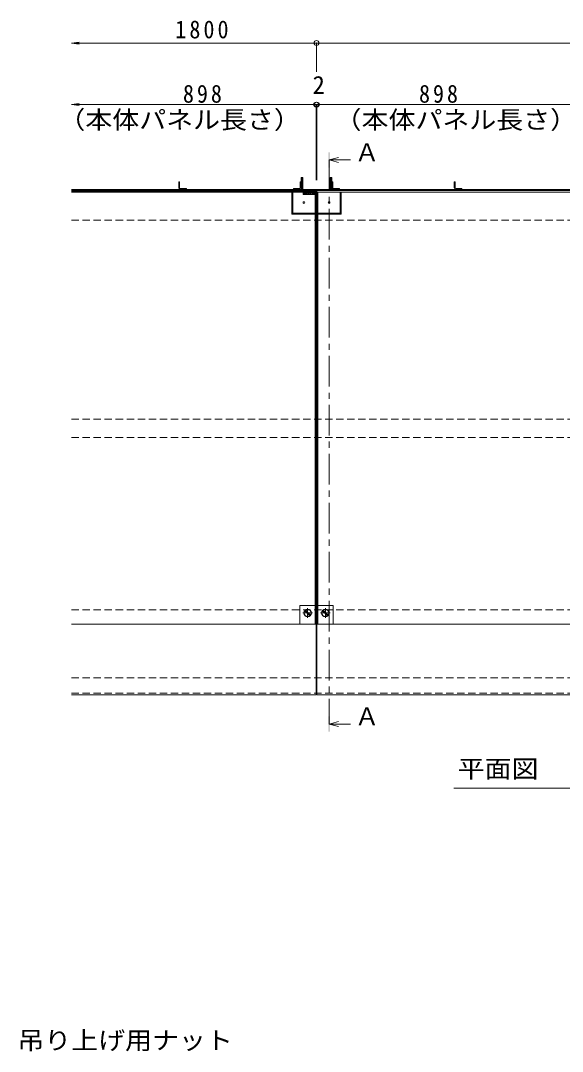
# Model space of a CAD drawing. Units: millimetres on the paper, enlarged 30 times, with parts at other scales. Extents: x -6208 to 7808, y -5850 to 5884.
# Drawn here: x -4945 to -2290, y 113 to 5164 of the extents above; entities that cross this region are included whole.
import ezdxf
from ezdxf.enums import TextEntityAlignment as Align

# ---------------------------------------------------------------- set-up
doc = ezdxf.new("R2010")
doc.units = ezdxf.units.MM
doc.header["$LTSCALE"] = 30
doc.header["$PDMODE"] = 32
doc.header["$PDSIZE"] = 24
doc.linetypes.add('CHAIN1', pattern=[8, 5, -1, 1, -1])
doc.linetypes.add('DASHED1', pattern=[1.8, 1.2, -0.6])
for name, color, linetype, lineweight in [('1-7', 7, 'Continuous', 9), ('2-1', 2, 'DASHED1', 9), ('2-2', 3, 'Continuous', 9), ('2-3', 4, 'Continuous', 9), ('2-4', 7, 'Continuous', 9), ('2-5', 6, 'Continuous', 5)]:
    doc.layers.add(name, color=color, linetype=linetype, lineweight=lineweight)
doc.styles.add('ＭＳ ゴシック', font='')
doc.styles.get('ＭＳ ゴシック').set_extended_font_data('MS Gothic')

msp = doc.modelspace()

# ---------------------------------------------------------------- linework, layer by layer
at = {"layer": '2-1', "linetype": 'Continuous'}
for p, q in [((404.68, 4335.89), (-4695.32, 4335.89)), ((404.68, 4331.39), (-4695.32, 4331.39)), ((-3495.32, 2277.13), (-3495.32, 1868.38))]:
    msp.add_line(p, q, dxfattribs=at)
at = {"layer": '2-1'}
for p, q in [((-4695.32, 4185.89), (404.68, 4185.89)), ((-4695.32, 3210.89), (404.68, 3210.89)), ((-4695.32, 3120.89), (404.68, 3120.89)), ((-4695.32, 2277.13), (404.68, 2277.13)), ((-4695.32, 1943.38), (404.68, 1943.38)), ((-4695.32, 1868.38), (404.68, 1868.38))]:
    msp.add_line(p, q, dxfattribs=at)
at = {"layer": '2-2'}
for p, q in [((-4695.32, 4328.39), (-3496.82, 4328.39)), ((-4695.32, 4323.89), (-3496.82, 4323.89)), ((-3501.32, 4323.89), (-3501.32, 2205.89)), ((-3496.82, 4328.39), (-3496.82, 2189.39)), ((-3493.82, 4328.39), (-3493.82, 2189.39)), ((-3493.82, 4323.89), (-2146.82, 4323.89)), ((-3489.32, 4323.89), (-3489.32, 2205.89)), ((-3576.32, 2298.89), (-3576.32, 2205.89)), ((-3501.32, 2298.89), (-3576.32, 2298.89)), ((-3501.32, 2205.89), (-3501.32, 2298.89)), ((-3489.32, 2298.89), (-3489.32, 2205.89)), ((-3414.32, 2298.89), (-3489.32, 2298.89)), ((-3414.32, 2205.89), (-3414.32, 2298.89))]:
    msp.add_line(p, q, dxfattribs=at)
at = {"layer": '2-2', "color": 7}
for p, q in [((-3549.32, 2275.07), (-3525.14, 2250.89)), ((-3462.32, 2275.07), (-3438.14, 2250.89)), ((-3552.5, 2271.89), (-3528.32, 2247.7)), ((-3465.5, 2271.89), (-3441.32, 2247.7))]:
    msp.add_line(p, q, dxfattribs=at)
at = {"layer": '2-2', "color": 7, "linetype": 'CHAIN1'}
for p, q in [((-3538.82, 2285.39), (-3538.82, 2237.39)), ((-3451.82, 2285.39), (-3451.82, 2237.39)), ((-3514.82, 2261.39), (-3562.82, 2261.39)), ((-3427.82, 2261.39), (-3475.82, 2261.39))]:
    msp.add_line(p, q, dxfattribs=at)
at = {"layer": '2-2'}
for centre in [(-3538.82, 2261.39), (-3451.82, 2261.39)]:
    msp.add_circle(centre, 18.75, dxfattribs=at)
at = {"layer": '2-2', "color": 7}
for centre, radius in [((-3538.82, 2261.39), 18), ((-3538.82, 2261.39), 17.25), ((-3451.82, 2261.39), 18), ((-3451.82, 2261.39), 17.25)]:
    msp.add_circle(centre, radius, dxfattribs=at)
at = {"layer": '2-3', "color": 2}
msp.add_line((-3495.32, 4185.89), (-3495.32, 4335.89), dxfattribs=at)
at = {"layer": '2-3'}
for p, q in [((-4695.32, 2205.89), (-3496.82, 2205.89)), ((-3496.82, 1860.88), (-3496.82, 2205.89)), ((-3493.82, 2205.89), (-2146.82, 2205.89)), ((-3493.82, 1860.88), (-3493.82, 2205.89)), ((-4695.32, 1860.88), (-3496.82, 1860.88)), ((-3493.82, 1860.88), (-2146.82, 1860.88))]:
    msp.add_line(p, q, dxfattribs=at)
at = {"layer": '2-4'}
for p, q in [((-4695.32, 5053.89), (-4658.14, 5058.78)), ((-4695.32, 5053.89), (-4658.14, 5048.99)), ((-3495.32, 5053.89), (-4695.32, 5053.89)), ((-3495.32, 5053.89), (-3495.32, 4913.37)), ((-795.32, 5053.89), (-3495.32, 5053.89)), ((-4695.32, 4752.29), (-4658.14, 4757.18)), ((-4695.32, 4752.29), (-4658.14, 4747.39)), ((-3496.82, 4752.29), (-4695.32, 4752.29)), ((-3496.82, 4752.29), (-3496.82, 4382.55)), ((-3493.82, 4752.29), (-3496.82, 4752.29)), ((-2146.82, 4752.29), (-3493.82, 4752.29)), ((-3493.82, 4752.29), (-3493.82, 4382.55))]:
    msp.add_line(p, q, dxfattribs=at)
for p in [(-3495.32, 5053.89), (-3496.82, 4752.29), (-3493.82, 4752.29)]:
    msp.add_point(p, dxfattribs=at)
at = {"layer": '2-5', "color": 4, "lineweight": 9}
for p, q in [((-3433.07, 4480.84), (-3388.07, 4492.84)), ((-3433.07, 4480.84), (-3388.07, 4468.84)), ((-3433.07, 4480.84), (-3328.07, 4480.84)), ((-3433.07, 1717.25), (-3388.07, 1729.25)), ((-3433.07, 1717.25), (-3388.07, 1705.25)), ((-3433.07, 1717.25), (-3328.07, 1717.25))]:
    msp.add_line(p, q, dxfattribs=at)
at = {"layer": '2-5', "color": 4, "linetype": 'CHAIN1', "lineweight": 9}
msp.add_line((-3433.07, 4480.84), (-3433.07, 1717.25), dxfattribs=at)
at = {"layer": '2-5', "color": 1}
for p, q in [((-3562.82, 4395.89), (-3570.32, 4395.89)), ((-3570.32, 4335.89), (-3570.32, 4395.89)), ((-3562.82, 4335.89), (-3562.82, 4395.89)), ((-3420.32, 4395.89), (-3427.82, 4395.89)), ((-3427.82, 4335.89), (-3427.82, 4395.89)), ((-3420.32, 4335.89), (-3420.32, 4395.89))]:
    msp.add_line(p, q, dxfattribs=at)
at = {"layer": '2-5', "color": 1, "linetype": 'CHAIN1'}
for p, q in [((-3566.57, 4335.89), (-3566.57, 4395.89)), ((-3424.07, 4335.89), (-3424.07, 4395.89))]:
    msp.add_line(p, q, dxfattribs=at)
at = {"layer": '2-5', "color": 7, "lineweight": 9}
for p, q in [((-4170.32, 4373.39), (-4165.82, 4373.39)), ((-4170.32, 4344.89), (-4170.32, 4373.39)), ((-4165.82, 4344.89), (-4165.82, 4373.39)), ((-3570.32, 4373.39), (-3574.82, 4373.39)), ((-3574.82, 4344.89), (-3574.82, 4373.39)), ((-3570.32, 4344.89), (-3570.32, 4373.39)), ((-3420.32, 4373.39), (-3415.82, 4373.39)), ((-3420.32, 4344.89), (-3420.32, 4373.39)), ((-3415.82, 4344.89), (-3415.82, 4373.39)), ((-2820.32, 4373.39), (-2815.82, 4373.39)), ((-2820.32, 4344.89), (-2820.32, 4373.39)), ((-2815.82, 4344.89), (-2815.82, 4373.39)), ((-4161.32, 4340.39), (-4132.82, 4340.39)), ((-4161.32, 4335.89), (-4132.82, 4335.89)), ((-4132.82, 4335.89), (-4132.82, 4340.39)), ((-3607.82, 4335.89), (-3607.82, 4340.39)), ((-3579.32, 4340.39), (-3607.82, 4340.39)), ((-3579.32, 4335.89), (-3607.82, 4335.89)), ((-3411.32, 4340.39), (-3382.82, 4340.39)), ((-3411.32, 4335.89), (-3382.82, 4335.89)), ((-3382.82, 4335.89), (-3382.82, 4340.39)), ((-2811.32, 4340.39), (-2782.82, 4340.39)), ((-2811.32, 4335.89), (-2782.82, 4335.89)), ((-2782.82, 4335.89), (-2782.82, 4340.39)), ((-2822.71, 1402.68), (-1467.93, 1402.68))]:
    msp.add_line(p, q, dxfattribs=at)
at = {"layer": '2-5', "color": 3, "lineweight": 9}
for p, q in [((-3616.82, 4323.89), (-3616.82, 4215.89)), ((-3612.32, 4323.89), (-3612.32, 4220.39)), ((-3378.32, 4323.89), (-3378.32, 4220.39)), ((-3373.82, 4323.89), (-3373.82, 4215.89)), ((-3501.32, 4220.39), (-3616.82, 4220.39)), ((-3501.32, 4215.89), (-3616.82, 4215.89)), ((-3489.32, 4220.39), (-3373.82, 4220.39)), ((-3489.32, 4215.89), (-3373.82, 4215.89))]:
    msp.add_line(p, q, dxfattribs=at)
at = {"layer": '2-5'}
for p, q in [((-3561.14, 4318.27), (-3561.14, 4312.7)), ((-3560.18, 4319.39), (-3553.76, 4319.39)), ((-3560.03, 4311.59), (-3553.76, 4311.59)), ((-3557.58, 4316.58), (-3557.58, 4314.4)), ((-3556.21, 4316.58), (-3556.21, 4314.4)), ((-3552.65, 4318.27), (-3552.65, 4312.7)), ((-3548.01, 4314.1), (-3551.57, 4314.1)), ((-3551.57, 4312.7), (-3551.57, 4314.1)), ((-3550.65, 4319.39), (-3544.17, 4319.39)), ((-3546.91, 4314.78), (-3550.65, 4314.78)), ((-3550.45, 4311.59), (-3543.96, 4311.59)), ((-3547.68, 4313.76), (-3547.68, 4313.57)), ((-3547.66, 4316.54), (-3547.66, 4317.47)), ((-3547.33, 4316.2), (-3543.96, 4316.2)), ((-3546.6, 4317.24), (-3546.6, 4317.47)), ((-3546.58, 4314.44), (-3546.58, 4313.57)), ((-3543.39, 4316.9), (-3546.26, 4316.9)), ((-3543.05, 4317.24), (-3543.05, 4318.27)), ((-3541.98, 4316.01), (-3541.98, 4314.97)), ((-3541.98, 4313.36), (-3541.98, 4311.92)), ((-3541.95, 4319.05), (-3541.95, 4317.59)), ((-3541.65, 4316.35), (-3539.26, 4316.35)), ((-3541.65, 4314.63), (-3539.27, 4314.63)), ((-3541.65, 4313.7), (-3539.27, 4313.7)), ((-3535.23, 4311.59), (-3541.65, 4311.59)), ((-3535.23, 4319.39), (-3541.62, 4319.39)), ((-3541.62, 4317.26), (-3539.26, 4317.26)), ((-3534.89, 4319.05), (-3534.89, 4311.92)), ((-3533.81, 4311.92), (-3533.81, 4319.05)), ((-3533.48, 4319.39), (-3529.49, 4319.39)), ((-3531.31, 4311.59), (-3533.48, 4311.59)), ((-3530.97, 4311.92), (-3530.97, 4314.94)), ((-3529.61, 4311.82), (-3530.63, 4315)), ((-3525.67, 4311.59), (-3529.29, 4311.59)), ((-3529.17, 4319.15), (-3528.56, 4317.06)), ((-3528.14, 4319.05), (-3528.14, 4317.12)), ((-3527.8, 4319.39), (-3525.67, 4319.39)), ((-3525.34, 4311.92), (-3525.34, 4319.05)), ((-3523.91, 4319.05), (-3523.91, 4312.7)), ((-3520.7, 4319.39), (-3523.57, 4319.39)), ((-3522.79, 4311.59), (-3516.86, 4311.59)), ((-3520.37, 4319.05), (-3520.37, 4318.16)), ((-3520.37, 4315.41), (-3520.37, 4314.25)), ((-3520.26, 4315.52), (-3519.39, 4315.52)), ((-3519.28, 4319.05), (-3519.28, 4318.16)), ((-3519.28, 4315.41), (-3519.28, 4314.25)), ((-3518.95, 4319.39), (-3516.08, 4319.39)), ((-3515.75, 4319.05), (-3515.75, 4312.7)), ((-3514.34, 4319.05), (-3514.34, 4317.08)), ((-3514.33, 4311.92), (-3514.33, 4313.59)), ((-3511.12, 4319.39), (-3514, 4319.39)), ((-3514, 4311.59), (-3511.13, 4311.59)), ((-3510.8, 4311.92), (-3510.8, 4313.89)), ((-3510.79, 4319.05), (-3510.79, 4316.75)), ((-3509.73, 4319.05), (-3509.73, 4316.75)), ((-3509.73, 4311.92), (-3509.73, 4313.89)), ((-3506.15, 4319.39), (-3509.4, 4319.39)), ((-3509.4, 4311.59), (-3506.15, 4311.59)), ((-3505.82, 4319.05), (-3505.82, 4311.92)), ((-3502.07, 4221.14), (-3502.07, 4323.14)), ((-3488.57, 4221.14), (-3488.57, 4323.14)), ((-3502.07, 4221.14), (-3611.57, 4221.14)), ((-3488.57, 4221.14), (-3379.07, 4221.14))]:
    msp.add_line(p, q, dxfattribs=at)
for points in [[(-3502.07, 4323.14), (-3611.57, 4323.14), (-3611.57, 4221.14)], [(-3488.57, 4323.14), (-3379.07, 4323.14), (-3379.07, 4221.14)]]:
    msp.add_lwpolyline(points, dxfattribs=at)
for centre in [(-3556.82, 4272.14), (-3433.82, 4272.14)]:
    msp.add_circle(centre, 4.5, dxfattribs=at)
at = {"layer": '2-5', "color": 7, "lineweight": 9}
for centre, radius, start, end in [((-4161.32, 4344.89), 9, 180, 270), ((-4161.32, 4344.89), 4.5, 180, 270), ((-3579.32, 4344.89), 9, 270, 0), ((-3579.32, 4344.89), 4.5, 270, 0), ((-3411.32, 4344.89), 9, 180, 270), ((-3411.32, 4344.89), 4.5, 180, 270), ((-2811.32, 4344.89), 9, 180, 270), ((-2811.32, 4344.89), 4.5, 180, 270)]:
    msp.add_arc(centre, radius, start, end, dxfattribs=at)
at = {"layer": '2-5'}
for centre, radius, start, end in [((-3560.03, 4318.27), 1.11, 90, 180), ((-3560.03, 4312.7), 1.11, 180, 270), ((-3556.89, 4316.58), 0.683, 0, 180), ((-3556.89, 4314.4), 0.683, 180, 0), ((-3553.76, 4318.27), 1.11, 0, 90), ((-3553.76, 4312.7), 1.11, 270, 0), ((-3546.52, 4317.08), 5.05, 157.09198, 202.90802), ((-3550.45, 4312.7), 1.11, 180, 270), ((-3550.65, 4318.83), 0.557, 90, 157.09198), ((-3550.65, 4315.34), 0.557, 202.90802, 270), ((-3548.01, 4313.76), 0.334, 0, 90), ((-3547.13, 4313.57), 0.55, 180, 0), ((-3547.13, 4317.47), 0.531, 0, 180), ((-3547.33, 4316.54), 0.334, 180, 270), ((-3546.91, 4314.44), 0.334, 0, 90), ((-3546.26, 4317.24), 0.334, 180, 270), ((-3544.17, 4318.27), 1.11, 0, 90), ((-3543.96, 4315.64), 0.557, 22.89888, 90), ((-3543.96, 4312.15), 0.557, 270, 337.10112), ((-3548.1, 4313.9), 5.05, 337.10112, 22.89888), ((-3543.39, 4317.24), 0.334, 270, 0), ((-3541.65, 4316.01), 0.334, 90, 180), ((-3541.65, 4314.97), 0.334, 180, 270), ((-3541.65, 4313.36), 0.334, 90, 180), ((-3541.65, 4311.92), 0.334, 180, 270), ((-3541.62, 4319.05), 0.334, 90, 180), ((-3541.62, 4317.59), 0.334, 180, 270), ((-3539.27, 4314.17), 0.467, 270, 90), ((-3539.26, 4316.8), 0.456, 270, 90), ((-3535.23, 4319.05), 0.334, 0, 90), ((-3535.23, 4311.92), 0.334, 270, 0), ((-3533.48, 4319.05), 0.334, 90, 180), ((-3533.48, 4311.92), 0.334, 180, 270), ((-3531.31, 4311.92), 0.334, 270, 0), ((-3530.8, 4314.94), 0.176, 17.75635, 180), ((-3529.29, 4311.92), 0.334, 197.75635, 270), ((-3529.49, 4319.05), 0.334, 16.48875, 90), ((-3528.35, 4317.12), 0.215, 196.48875, 0), ((-3527.8, 4319.05), 0.334, 90, 180), ((-3525.67, 4319.05), 0.334, 0, 90), ((-3525.67, 4311.92), 0.334, 270, 0), ((-3523.57, 4319.05), 0.334, 90, 180), ((-3522.79, 4312.7), 1.11, 180, 270), ((-3520.7, 4319.05), 0.334, 0, 90), ((-3519.83, 4318.16), 0.543, 180, 0), ((-3520.26, 4315.41), 0.111, 90, 180), ((-3519.83, 4314.25), 0.543, 180, 0), ((-3519.39, 4315.41), 0.111, 0, 90), ((-3518.95, 4319.05), 0.334, 90, 180), ((-3516.86, 4312.7), 1.11, 270, 0), ((-3516.08, 4319.05), 0.334, 0, 90), ((-3514, 4319.05), 0.334, 90, 180), ((-3513.22, 4317.08), 1.11, 180, 233.71985), ((-3513.22, 4313.59), 1.11, 119.42073, 180), ((-3514, 4311.92), 0.334, 180, 270), ((-3511.82, 4318.99), 3.49, 233.71985, 266.57183), ((-3511.4, 4310.36), 4.82, 97.33171, 119.42073), ((-3512.04, 4315.32), 0.187, 277.33171, 86.57183), ((-3511.13, 4311.92), 0.334, 270, 0), ((-3511.12, 4319.05), 0.334, 0, 90), ((-3510.26, 4316.75), 0.529, 180, 0), ((-3510.26, 4313.89), 0.534, 0, 180), ((-3509.4, 4319.05), 0.334, 90, 180), ((-3509.4, 4311.92), 0.334, 180, 270), ((-3506.15, 4319.05), 0.334, 0, 90), ((-3506.15, 4311.92), 0.334, 270, 0)]:
    msp.add_arc(centre, radius, start, end, dxfattribs=at)
at = {"layer": '2-5', "color": 4}
for points in [[(-3436.82, 4443.34), (-3429.32, 4443.34), (-3436.82, 4518.34), (-3429.32, 4518.34)], [(-3436.82, 1679.75), (-3429.32, 1679.75), (-3436.82, 1754.75), (-3429.32, 1754.75)]]:
    msp.add_solid(points, dxfattribs=at)

# ---------------------------------------------------------------- texts
at = {"layer": '1-7', "color": 2, "style": 'ＭＳ ゴシック', "width": 1.1}
msp.add_text('吊り上げ用ナット', height=87.98, dxfattribs=at).set_placement((-4961.05, 97.3), align=Align.BOTTOM_LEFT)
at = {"layer": '2-4', "color": 2, "style": 'ＭＳ ゴシック'}
msp.add_text('2', height=87.98, dxfattribs=at).set_placement((-3514.31, 4778.46), align=Align.BOTTOM_LEFT)
at = {"layer": '2-4', "color": 2, "insert": (-2992.82, 4760.16), "char_height": 87.98, "attachment_point": 7, "style": 'ＭＳ ゴシック'}
msp.add_mtext('\\T1.27;\\W0.9;898', dxfattribs=at)
at = {"layer": '2-5', "color": 2, "style": 'ＭＳ ゴシック', "width": 1.1}
for s, p in [('（本体パネル長さ）', (-4759.99, 4607.49)), ('（本体パネル長さ）', (-3406.46, 4607.49)), ('平面図\u3000Ｓ＝１：２０', (-2803.33, 1427.39))]:
    msp.add_text(s, height=87.98, dxfattribs=at).set_placement(p, align=Align.BOTTOM_LEFT)
at = {"layer": '2-5', "color": 2, "style": 'ＭＳ ゴシック'}
for p in [(-3307.82, 4448.59), (-3307.82, 1685)]:
    msp.add_text('Ａ', height=87.98, dxfattribs=at).set_placement(p, align=Align.BOTTOM_LEFT)
at = {"layer": '2-5', "color": 2, "char_height": 87.98, "attachment_point": 7, "style": 'ＭＳ ゴシック'}
for s, insert in [('\\T1.28;\\W0.9;1800', (-4187.03, 5075.41)), ('\\T1.27;\\W0.9;898', (-4149.55, 4760.16))]:
    msp.add_mtext(s, dxfattribs=dict(at, insert=insert))

doc.saveas('drawing.dxf')
